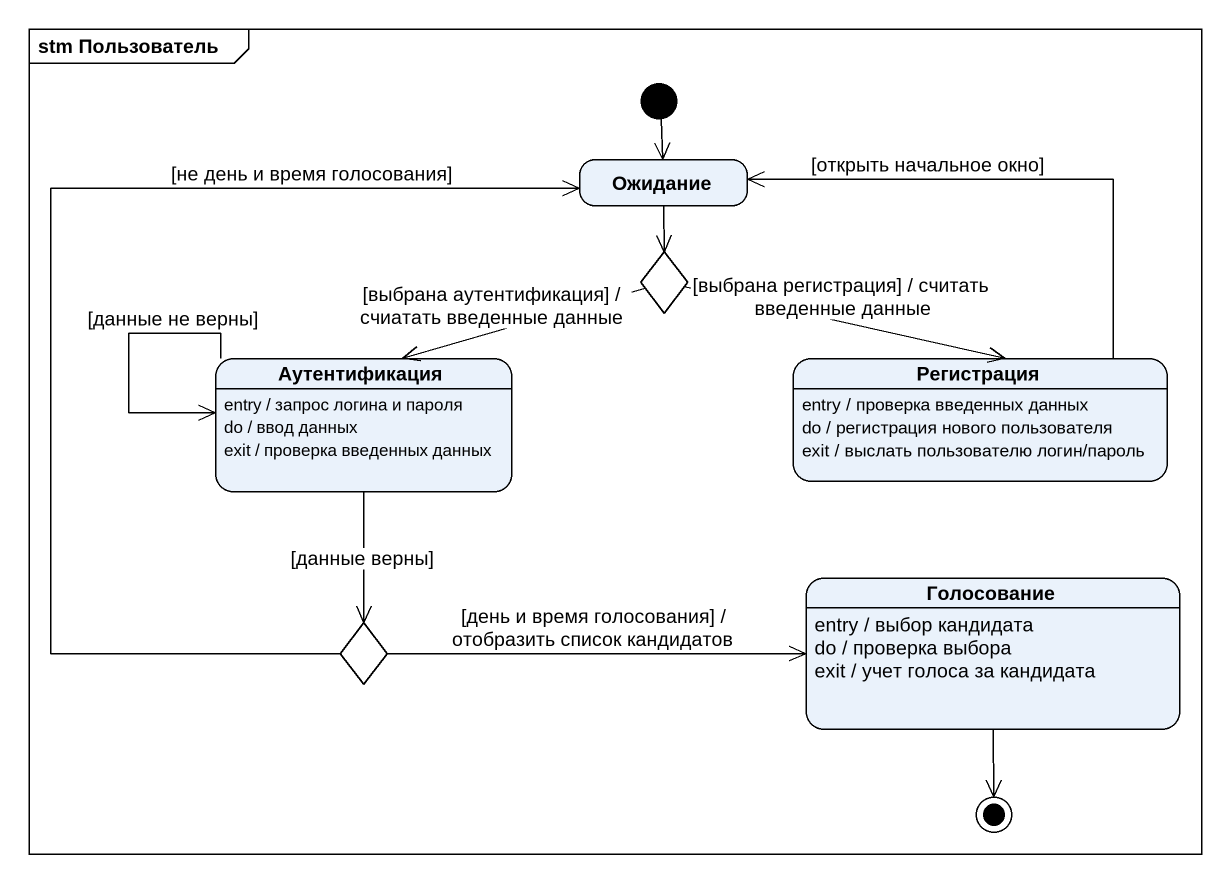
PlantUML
@startuml
mainframe stm Пользователь
hide empty description
state Ожидание
state choice1 <<choice>>
state Аутентификация
Аутентификация : entry / запрос логина и пароля
Аутентификация : do / ввод данных
Аутентификация : exit / проверка введенных данных
state Регистрация
Регистрация : entry / проверка введенных данных
Регистрация : do / регистрация нового пользователя
Регистрация : exit / выслать пользователю логин/пароль
state Голосование
Голосование : entry / выбор кандидата
Голосование : do / проверка выбора
Голосование : exit / учет голоса за кандидата
state choice2 <<choice>>
[*] --> Ожидание
Ожидание --> choice1
choice1 -left-> Аутентификация : [выбрана аутентификация] / счиатать введенные данные
choice1 -right-> Регистрация : [выбрана регистрация] / считать введенные данные
Аутентификация --> Аутентификация : [данные не верны]
Аутентификация --> choice2 : [данные верны]
Регистрация -up-> Ожидание : [открыть начальное окно]
choice2 -up-> Ожидание : [не день и время голосования]
choice2 -right-> Голосование : [день и время голосования] / отобразить список кандидатов
Голосование --> [*]
@enduml
